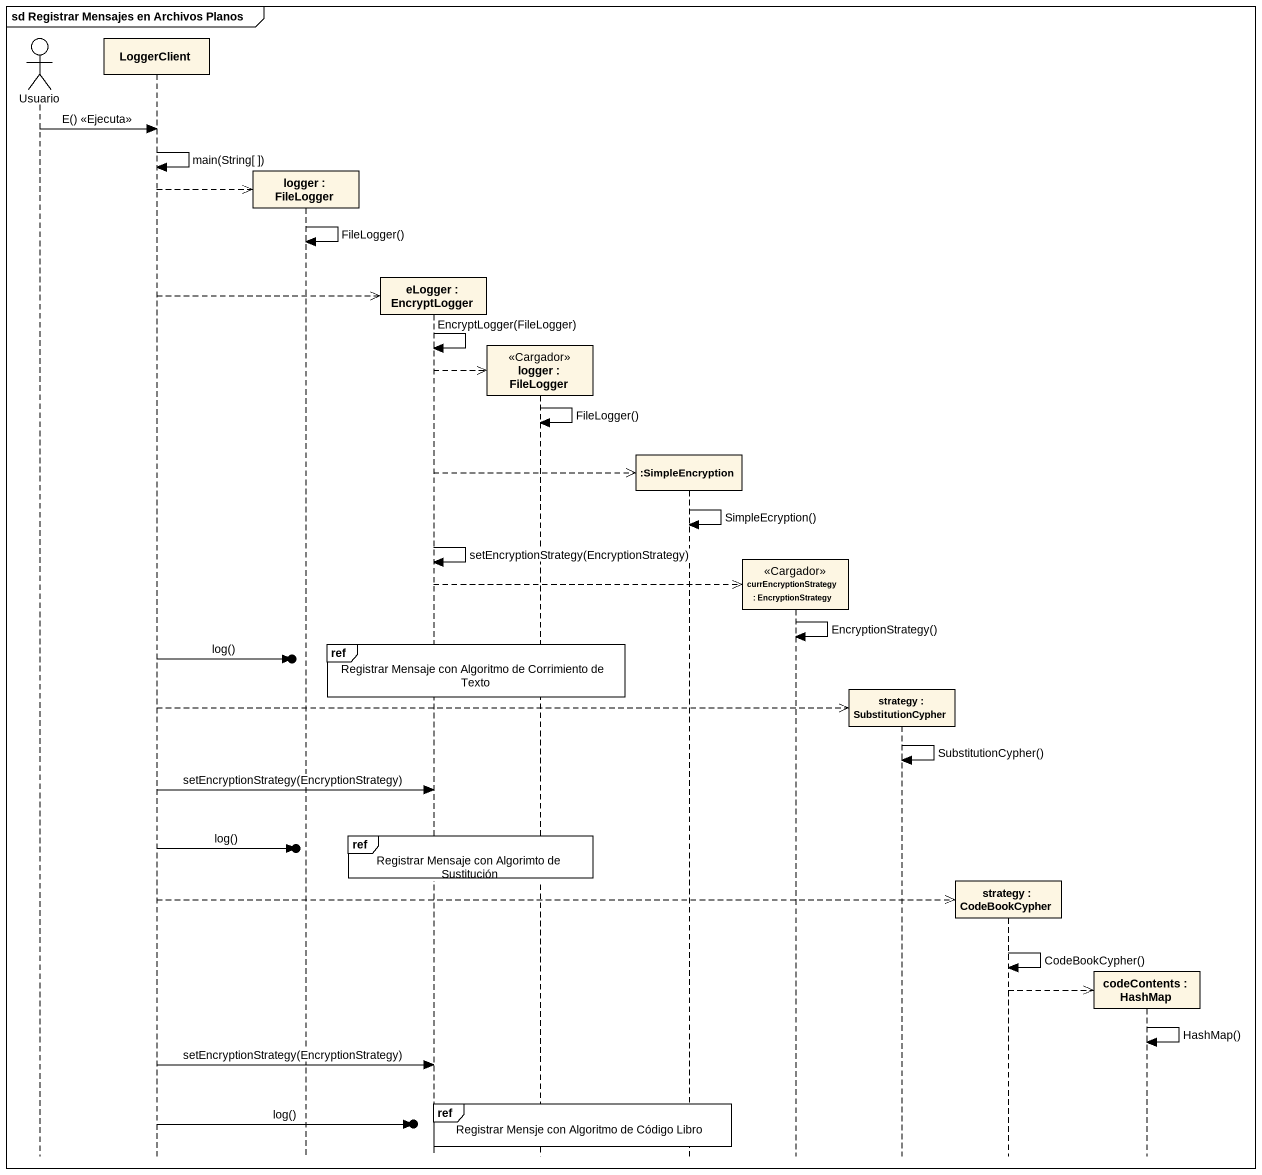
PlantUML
@startuml
mainframe sd Registrar Mensajes en Archivos Planos
hide footbox
actor Usuario
participant LoggerClient
participant "logger : FileLogger" as logger
participant "eLogger : EncryptLogger" as eLogger
participant "logger : FileLogger" as logger_2 <<Cargador>>
participant ":SimpleEncryption" as SimpleEncryption
participant "currEncryptionStrategy : EncryptionStrategy" as currEncryptionStrategy <<Cargador>>
participant "strategy : SubstitutionCypher" as strategy
participant "strategy : CodeBookCypher" as strategy_2
participant "codeContents : HashMap" as codeContents

Usuario -> LoggerClient : E() <<Ejecuta>>
LoggerClient -> LoggerClient : main(String[ ])
LoggerClient -->> logger **
logger -> logger : FileLogger()
LoggerClient -->> eLogger **
eLogger -> eLogger : EncryptLogger(FileLogger)
eLogger -->> logger_2 **
logger_2 -> logger_2 : FileLogger()
eLogger -->> SimpleEncryption **
SimpleEncryption -> SimpleEncryption : SimpleEcryption()
eLogger -> eLogger : setEncryptionStrategy(EncryptionStrategy)
eLogger -->> currEncryptionStrategy **
currEncryptionStrategy -> currEncryptionStrategy : EncryptionStrategy()
ref over eLogger, logger_2 : Registrar Mensaje con Algoritmo de Corrimiento de Texto
LoggerClient ->o] : log()
LoggerClient -->> strategy **
strategy -> strategy : SubstitutionCypher()
LoggerClient -> eLogger : setEncryptionStrategy(EncryptionStrategy)
ref over eLogger, logger_2 : Registrar Mensaje con Algorimto de Sustitución
LoggerClient ->o] : log()
LoggerClient -->> strategy_2 **
strategy_2 -> strategy_2 : CodeBookCypher()
strategy_2 -->> codeContents **
codeContents -> codeContents : HashMap()
LoggerClient -> eLogger : setEncryptionStrategy(EncryptionStrategy)
ref over eLogger, logger_2, SimpleEncryption : Registrar Mensje con Algoritmo de Código Libro
LoggerClient ->o] : log()
@enduml
